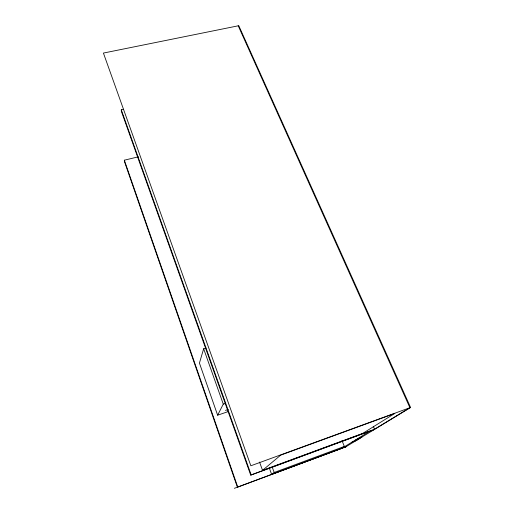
<?xml version="1.0" encoding="UTF-8"?>
<svg xmlns="http://www.w3.org/2000/svg" width="514" height="514" viewBox="0 0 514 514"><rect width="100%" height="100%" fill="white"/><g stroke="black" fill="none" stroke-linecap="round" stroke-linejoin="round"><path stroke-width="0.77" d="M205.947 348.042L203.653 348.762L199.426 363.096L217.634 415.196L228.222 411.585M217.634 415.196L223.275 404.126L225.543 403.361M123.63 109.27L121.285 109.797L121.355 111.268L250.71 475.116L374.545 429.241L373.286 426.286M237.384 487.201L345.986 446.743L237.384 487.201L124.394 161.396L124.343 160.195L138.388 156.809M262.538 470.342L280.676 455.141L394.823 413.41L362.653 433.437L262.538 470.342L259.538 462.047M269.721 469.128L271.636 474.371L274.193 472.469L344.361 446.435L341.964 440.556M344.361 446.435L340.519 448.793L271.636 474.371M341.431 448.594L369.887 431.162L250.71 475.116M345.305 447.154L410.583 407.474L238.779 25.7L103.417 53.07L250.851 465.78L410.583 407.474M355.656 439.881L361.901 437.125L355.958 440.742L351.64 442.342M369.315 431.516L373.106 430.115L409.915 407.718L238.213 25.816M234.352 488.3L236.87 487.394M225.447 410.384L228.267 409.446M272.253 467.194L274.193 472.469M121.285 109.797L251.121 474.75M203.653 348.762L223.275 404.126M124.343 160.195L237.719 486.912"/></g></svg>
